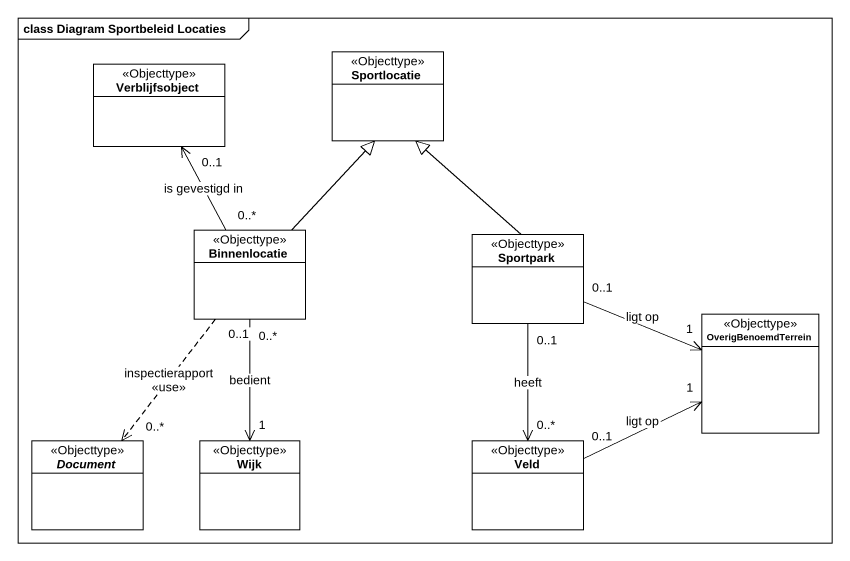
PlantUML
@startuml
mainframe class Diagram Sportbeleid Locaties
hide circle
hide empty members
class Verblijfsobject <<Objecttype>>
class Sportlocatie <<Objecttype>>
class Binnenlocatie <<Objecttype>>
class Sportpark <<Objecttype>>
class OverigBenoemdTerrein <<Objecttype>>
abstract class Document <<Objecttype>>
class Wijk <<Objecttype>>
class Veld <<Objecttype>>
Binnenlocatie "0..*" -up-> "0..1" Verblijfsobject : is gevestigd in
Binnenlocatie -up-|> Sportlocatie
Binnenlocatie "0..1" ..> "0..*" Document : inspectierapport\n<<use>>
Binnenlocatie "0..*" --> "1" Wijk : bedient
Sportpark -up-|> Sportlocatie
Sportpark "0..1" -right-> "1" OverigBenoemdTerrein : ligt op
Sportpark "0..1" --> "0..*" Veld : heeft
Veld "0..1" -right-> "1" OverigBenoemdTerrein : ligt op
@enduml
